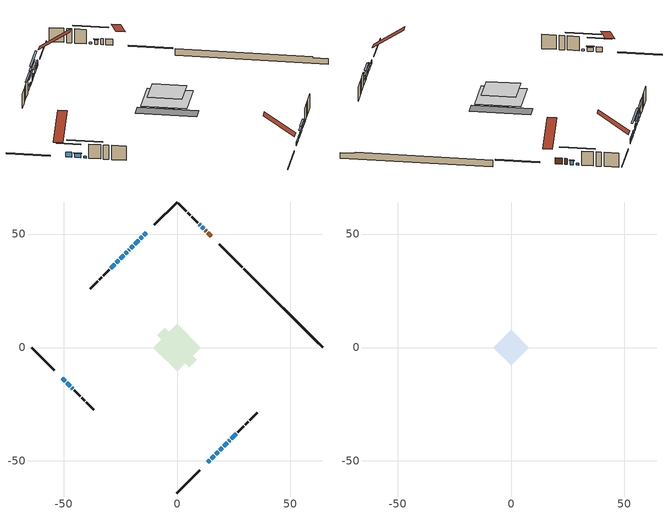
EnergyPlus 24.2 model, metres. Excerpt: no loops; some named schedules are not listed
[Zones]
conditioned space
 floor outside (Floor1 construction): -3.85,0 0,3.85 3.85,0 0,-3.85 z0.3
 floor adiabatic (AdiabaticFloorConstruction): -10.4,0 0,10.4 10.4,0 0,-10.4 z2.74
 floor foundation (Slab1 construction): -8.69,5.3 -5.3,8.69 8.69,-5.3 5.3,-8.69 z-2.01
 wall outside (RimJoist1 construction): 0,-64.15 10.12,-54.03 / -64.15,0 -54.03,-10.12 / 0,64.15 -10.12,54.03 / 28.75,35.4 18.63,45.52 z0.3:0.6
 wall outside (AdiabaticWallConstruction 1): 15.17,48.98 13.58,50.57 / 12.92,51.22 12.35,51.8 z0.3:2.33
 wall outside (AdiabaticWallConstruction): 13.58,-50.57 14.45,-49.7 / 15.1,-49.05 16.5,-47.65 / 17.16,-46.99 18.24,-45.91 z0.3:1.52; -50.57,-13.58 -49.16,-14.98 z0.3:2; -13.58,50.57 -14.66,49.49 / -15.32,48.83 -16.18,47.97 / -16.84,47.31 -18.56,45.59 / 18.89,-45.26 19.9,-44.25 / 24,-40.15 26.23,-37.92 / -48.51,-15.64 -47.11,-17.04 / 11.69,52.45 10.98,53.17 / -25.76,38.39 -26.84,37.31 z0.3:1.67; 20.55,-43.6 22.1,-42.05 z0.3:1.82; 22.75,-41.4 23.35,-40.8 z0.3:1.14; -19.22,44.93 -20.3,43.85 / -46.45,-17.7 -45.91,-18.24 / 10.32,53.83 9.78,54.37 z0.3:0.91; -20.95,43.2 -21.28,42.87 / -21.93,42.22 -22.79,41.35 z0.3:2.03; -23.45,40.7 -25.1,39.04 z0.3:0.53; -27.49,36.65 -29.22,34.93 z0.3:2.13
 wall outside (Wall1 construction): 26.88,-37.26 29.53,-34.62 / -45.25,-18.89 -42.61,-21.54 / -29.88,34.27 -32.52,31.63 / 9.12,55.03 6.48,57.67 z0.3:5.18
 wall outside (Wall2 construction): 30.19,-33.96 31.36,-32.79 / -41.95,-22.2 -40.78,-23.37 / -33.18,30.97 -34.35,29.79 / 5.82,58.33 4.65,59.5 z0.3:5.18
 wall outside (Wall3 construction): 32.02,-32.13 35.35,-28.8 / -40.12,-24.03 -36.79,-27.36 / -35.01,29.14 -38.34,25.81 / 3.99,60.16 0.66,63.49 z0.3:5.18
 wall foundation (FoundationWall1 construction): 29.41,34.74,-2.01 29.41,34.74,0.3 60.67,3.47,0.3 60.67,3.47,-0.08 64.15,0,-0.08 64.15,0,-2.01
 window (WindowConstruction 14): 13.58,-50.57 14.44,-49.7 z0.3:1.52
 window (WindowConstruction 2): 15.1,-49.05 16.5,-47.65 z0.3:1.52
 window (WindowConstruction 3): 17.16,-46.99 18.24,-45.91 z0.3:1.52
 window (WindowConstruction 4): -50.57,-13.58 -49.17,-14.98 z0.3:2
 window (WindowConstruction 5): -13.58,50.57 -14.66,49.49 z0.3:1.67
 window (WindowConstruction 6): -15.32,48.83 -16.18,47.97 z0.3:1.67
 window (WindowConstruction 7): -16.84,47.31 -18.56,45.59 z0.3:1.67
 window (WindowConstruction 8): 18.89,-45.26 19.9,-44.25 z0.3:1.67
 window (WindowConstruction 9): 20.55,-43.6 22.1,-42.05 z0.3:1.82
 window (WindowConstruction 10): 22.75,-41.4 23.35,-40.8 z0.3:1.14
 window (WindowConstruction 11): 24,-40.15 26.23,-37.92 z0.3:1.67
 window (WindowConstruction 12): -48.51,-15.64 -47.11,-17.04 z0.3:1.67
 window (WindowConstruction 13): 11.69,52.45 10.98,53.17 z0.3:1.67
 window (WindowConstruction 18): -19.22,44.93 -20.3,43.85 z0.3:0.91
 window (WindowConstruction 15): -20.95,43.2 -21.28,42.87 z0.3:2.03
 window (WindowConstruction 19): -46.45,-17.7 -45.91,-18.24 z0.3:0.91
 window (WindowConstruction 20): 10.32,53.83 9.78,54.37 z0.3:0.91
 window (WindowConstruction 16): -21.93,42.22 -22.79,41.35 z0.3:2.03
 window (WindowConstruction 17): -23.45,40.7 -25.1,39.05 z0.3:0.53
 window (WindowConstruction): -25.76,38.39 -26.84,37.31 z0.3:1.67
 window (WindowConstruction 1): -27.49,36.65 -29.22,34.93 z0.3:2.13
 door (Door): 15.17,48.98 13.58,50.57 z0.3:2.33
 door (Door 1): 12.92,51.23 12.35,51.8 z0.3:2.33
 ceiling adiabatic (AdiabaticFloorConstruction): 0,-10.4 10.4,0 0,10.4 -10.4,0 z2.74
attic - vented
 floor to conditioned space (Floor2 construction Reversed): -7.83,0 0,7.83 7.83,0 0,-7.83 z5.18
 roof outside (Roof1 construction): 12.93,-51.22,5.18 5.78,-44.08,11.91 3.64,-46.23,11.91 10.78,-53.37,5.18; -51.22,-12.93,5.18 -44.08,-5.78,11.91 -46.23,-3.64,11.91 -53.37,-10.78,5.18; -12.93,51.22,5.18 -5.78,44.08,11.91 -3.64,46.23,11.91 -10.78,53.37,5.18; 15.82,48.33,5.18 8.68,41.18,11.91 10.83,39.04,11.91 17.97,46.18,5.18
shading: -47.07,-17.08 -52.66,-11.49 -52.94,-11.77 -47.35,-17.36 z4.96; -14.83,49.32 -13.41,50.74 -13.69,51.02 -15.11,49.6 z1.91; -16.35,47.8 -15.15,49 -15.43,49.28 -16.63,48.08 z1.91; -18.73,45.42 -16.67,47.48 -16.95,47.77 -19.01,45.7 z1.91; 20.85,-43.3 17.94,-46.2 18.23,-46.49 21.13,-43.59 z3.01; 23.39,-40.76 19.26,-44.89 19.54,-45.17 23.67,-41.04 z3.65; 24.29,-39.85 21.81,-42.34 22.09,-42.63 24.58,-40.14 z2.48; 26.4,-37.75 23.83,-40.32 24.12,-40.6 26.68,-38.03 z1.91; -46.94,-17.21 -48.68,-15.47 -48.96,-15.75 -47.22,-17.49 z1.91; 10.81,53.34 11.86,52.28 12.15,52.57 11.09,53.62 z1.91; -24.11,40.03 -15.4,48.75 -15.68,49.03 -24.4,40.32 z6.31; -23.6,40.55 -18.63,45.52 -18.91,45.8 -23.88,40.83 z5.32; -42.09,-22.06 -50.27,-13.88 -50.55,-14.16 -42.38,-22.34 z6.31; 5.96,58.19 14.14,50.01 14.42,50.29 6.24,58.47 z6.31; -25.12,39.03 -19.61,44.54 -19.89,44.82 -25.4,39.31 z5.32; -27.17,36.97 -21.38,42.77 -21.66,43.05 -27.46,37.26 z3.46; -28.93,35.22 -23.67,40.48 -23.95,40.76 -29.21,35.5 z4.63; -31.31,32.84 -25.4,38.75 -25.68,39.03 -31.59,33.12 z5.09
[Building]
Building 1: Terrain=Suburbs
[Site:Location]
Toronto City Centre_ON: Latitude {deg}=43.63; Longitude {deg}=-79.39; Time Zone {hr}=-5; Elevation {m}=77; Keep Site Location Information=Yes
[Site:GroundTemperature:Shallow]
5.01852, 3.26908, 3.12898, 3.95918, 7.29196, 10.6092, 13.4851, 15.3069, 15.4617, 13.9799, 11.1774, 7.9619
[Site:WaterMainsTemperature]
Calculation Method=Schedule; Temperature Schedule=mains temperature schedule
[Material] Roughness=Rough; Thermal Absorptance=0.9
Name | Thickness {m} | Conductivity {W/m-K} | Density {kg/m3} | Specific Heat {J/kg-K} | Solar Absorptance | Visible Absorptance
asphalt or fiberglass shingles | 0.00635 | 0.162714 | 1121.4 | 1465.45 | 0.4 | 0.4
ceiling loosefill ins | 0.423333 | 0.0480833 | 16.02 | 1046.75 | 0.7 | 0.7
ceiling stud and cavity | 0.1397 | 0.477926 | 65.682 | 1177.47 | 0.7 | 0.7
concrete 4.0 in. | 0.1016 | 1.803125 | 2242.8 | 837.4 | 0.7 | 0.7
concrete 8.0 in. | 0.2032 | 1.803125 | 2242.8 | 837.4 | 0.7 | 0.7
door material | 0.04445 | 0.053851 | 512.64 | 1214.23 | 0.7 | 0.7
exterior vertical ins | 0.00301613 | 0.029427 | 32.04 | 1214.23 | 0.7 | 0.7
floor covering | 0.0127 | 0.0433444 | 54.468 | 1339.84 | 0.6 | 0.6
floor rigid ins; rim joist rigid ins; wall rigid ins | 0.051816 | 0.029427 | 32.04 | 1214.23 | 0.7 | 0.7
floor rigid ins 1; wall rigid ins 1 | 0.512978 | 0.029427 | 32.04 | 1214.23 | 0.7 | 0.7
floor stud and cavity | 0.1397 | 0.109401 | 92.3553 | 1139.71 | 0.7 | 0.7
floor stud and cavity 1 | 0.1397 | 1.75129 | 37.0049 | 1207.88 | 0.7 | 0.7
furniture material conditioned space 1 | 0.1524 | 0.115458 | 640.8 | 1214.23 | 0.6 | 0.6
gypsum board | 0.0127 | 0.160291 | 801 | 837.4 | 0.6 | 0.6
gypsum board 1 | 0.0127 | 0.160291 | 801 | 837.4 | 0.7 | 0.7
osb sheathing 0.5 in. | 0.0127 | 0.115458 | 512.64 | 1214.23 | 0.7 | 0.7
osb sheathing 0.75 in. | 0.01905 | 0.115458 | 512.64 | 1214.23 | 0.7 | 0.7
osb sheathing 2.0 in. | 0.0508 | 0.115458 | 512.64 | 1214.23 | 0.7 | 0.7
rim joist stud and cavity | 0.0508 | 0.189081 | 125.044 | 1163.47 | 0.6 | 0.6
wall stud and cavity | 0.1397 | 0.149696 | 139.0536 | 1170.24 | 0.7 | 0.7
wall stud and cavity 1 | 0.1397 | 0.166679 | 139.0536 | 1170.24 | 0.7 | 0.7
wall stud and cavity 2 | 0.1397 | 0.151122 | 139.0536 | 1170.24 | 0.7 | 0.7
wall stud and cavity 3 | 0.0889 | 0.380278 | 52.3479 | 1209.89 | 0.7 | 0.7
wall stud and cavity 4 | 0.0889 | 0.391764 | 83.0341 | 1211.67 | 0.7 | 0.7
wood siding | 0.0254 | 0.102417 | 544.68 | 1172.36 | 0.4 | 0.4
wood siding 1; wood siding 2; wood siding 3 | 0.0254 | 0.102417 | 544.68 | 1172.36 | 0.7 | 0.7
[WindowMaterial:SimpleGlazingSystem]
Name | U-Factor {W/m2-K} | Solar Heat Gain Coefficient
WindowMaterial | 2.79017 | 0.62
WindowMaterial 1 | 2.8884 | 0.67
WindowMaterial 10 | 2.0367 | 0.53
WindowMaterial 11 | 2.117894 | 0.48
WindowMaterial 12 | 2.89578 | 0.69
WindowMaterial 13 | 2.94007 | 0.6
WindowMaterial 14 | 2.96789 | 0.62
WindowMaterial 15 | 3.131417 | 0.48
WindowMaterial 16 | 2.958238 | 0.63
WindowMaterial 17 | 3.13539 | 0.48
WindowMaterial 18 | 2.75837 | 0.44
WindowMaterial 2 | 2.12414 | 0.48
WindowMaterial 3 | 1.879418 | 0.57
WindowMaterial 4 | 1.88566 | 0.55
WindowMaterial 5 | 2.918492 | 0.63
WindowMaterial 6 | 2.92871 | 0.61
WindowMaterial 7 | 2.90259 | 0.65
WindowMaterial 8 | 1.998656 | 0.54
WindowMaterial 9 | 1.89248 | 0.56
[Construction]
AdiabaticFloorConstruction: floor stud and cavity 1, floor rigid ins 1, osb sheathing 0.75 in., floor covering
AdiabaticWallConstruction: wood siding 2, wall rigid ins 1, wall stud and cavity 3, gypsum board
AdiabaticWallConstruction 1: wood siding 3, wall rigid ins 1, wall stud and cavity 3, gypsum board
Door; Door 1: door material
Floor1 construction: floor stud and cavity, floor rigid ins, osb sheathing 0.75 in., floor covering
Floor2 construction Reversed: gypsum board, ceiling stud and cavity, ceiling loosefill ins
FoundationWall1 construction: concrete 8.0 in., gypsum board 1
furniture construction conditioned space 1: furniture material conditioned space 1
PartitionWallConstruction: gypsum board, wall stud and cavity 4, gypsum board
RimJoist1 construction: wood siding 1, rim joist rigid ins, osb sheathing 2.0 in., rim joist stud and cavity
Roof1 construction: asphalt or fiberglass shingles
Slab1 construction: concrete 4.0 in.
Wall1 construction: wood siding, wall rigid ins, osb sheathing 0.5 in., wall stud and cavity, gypsum board
Wall2 construction: wood siding, wall rigid ins, osb sheathing 0.5 in., wall stud and cavity 1, gypsum board
Wall3 construction: wood siding, wall rigid ins, osb sheathing 0.5 in., wall stud and cavity 2, gypsum board
WindowConstruction: WindowMaterial
WindowConstruction 1: WindowMaterial 1
WindowConstruction 10: WindowMaterial 10
WindowConstruction 11: WindowMaterial 11
WindowConstruction 12: WindowMaterial 12
WindowConstruction 13: WindowMaterial 13
WindowConstruction 14: WindowMaterial 14
WindowConstruction 15: WindowMaterial 15
WindowConstruction 16: WindowMaterial 16
WindowConstruction 17: WindowMaterial 17
WindowConstruction 18; WindowConstruction 19; WindowConstruction 20: WindowMaterial 18
WindowConstruction 2: WindowMaterial 2
WindowConstruction 3: WindowMaterial 3
WindowConstruction 4: WindowMaterial 4
WindowConstruction 5: WindowMaterial 5
WindowConstruction 6: WindowMaterial 6
WindowConstruction 7: WindowMaterial 7
WindowConstruction 8: WindowMaterial 8
WindowConstruction 9: WindowMaterial 9
[Zone] Multiplier=1; Part of Total Floor Area=Yes
Name | Volume {m3}
attic - vented | 125.546
conditioned space | 801.4
[Space]
Name | Zone | Volume {m3}
attic - vented 1 | attic - vented | 125.546
conditioned space 1 | conditioned space | 801.4
[ZoneInfiltration:EffectiveLeakageArea]
infil attic - vented 1: Zone or Space=attic - vented 1; Schedule=Always On Discrete; Effective Air Leakage Area {cm2}=5163.37; Stack Coefficient=0.00046828; Wind Coefficient=1.46209e-05
[ZoneMixing]
whole house fan mix: Zone or Space=attic - vented; Schedule=Always On Continuous; Design Flow Rate Calculation Method=Flow/Zone; Design Flow Rate {m3/s}=0; Source Zone or Space=conditioned space
[SurfaceProperty:ExposedFoundationPerimeter]
Slab1: Exposed Perimeter Calculation Method=TotalExposedPerimeter; Total Exposed Perimeter {m}=49.134
[InternalMass] Zone or ZoneList=conditioned space; Space or SpaceList=conditioned space 1
Name | Construction | Surface Area {m2}
furniture mass conditioned space 1 | furniture construction conditioned space 1 | 136.2
partition wall mass | PartitionWallConstruction | 340.499
[Lights]
interior lighting: Zone or ZoneList or Space or SpaceList=conditioned space 1; Schedule=interior lighting schedule; Design Level Calculation Method=LightingLevel; Lighting Level {W}=343.2; Return Air Fraction=0; Fraction Radiant=0.6; Fraction Visible=0.2; Fraction Replaceable=1
[People]
occupants: Zone or ZoneList or Space or SpaceList=conditioned space 1; Number of People Schedule=occupants schedule; Number of People Calculation Method=People; Number of People=3; Fraction Radiant=0.314171; Sensible Heat Fraction=0.56303; Activity Level Schedule=occupants activity schedule; Carbon Dioxide Generation Rate {m3/s-W}=0; Enable ASHRAE 55 Comfort Warnings=No; Mean Radiant Temperature Calculation Type=EnclosureAveraged
[ElectricEquipment] Zone or ZoneList or Space or SpaceList=conditioned space 1; Design Level Calculation Method=EquipmentLevel
Name | Schedule | Design Level {W} | Fraction Latent | Fraction Radiant | Fraction Lost
clothes dryer | clothes dryer schedule | 140.772 | 0.015 | 0.081 | 0.85
clothes washer | clothes washer schedule | 32.1985 | 0.03 | 0.162 | 0.7
cooking range | cooking range schedule | 215.147 | 0.08 | 0.432 | 0.2
dishwasher | dishwasher schedule | 66.8632 | 0.3 | 0.18 | 0.4
fridge | fridge schedule | 72.9452 | 0 | 0.6 | 0
mech vent bath fan 0 | mech vent bath fan 0 schedule | 25.1 | 0 | 0 | 1
mech vent bath fan 1 | mech vent bath fan 1 schedule | 25.1 | 0 | 0 | 1
mech vent bath fan 2 | mech vent bath fan 2 schedule | 25.1 | 0 | 0 | 1
mech vent bath fan 3 | mech vent bath fan 3 schedule | 25.1 | 0 | 0 | 1
mech vent house fan | mech vent house fan schedule | 0 | 0 | 0 | 1
mech vent house fan cfis | mech vent house fan cfis schedule | 0 | 0 | 0 | 0
mech vent range fan 0 | mech vent range fan 0 schedule | 57 | 0 | 0 | 1
misc plug loads | misc plug loads schedule | 494.7 | 0.045 | 0.513 | 0.1
whole house fan | Always On Discrete | 0 | 0 | 0 | 1
[OtherEquipment] Zone or ZoneList or Space or SpaceList=conditioned space 1; Design Level Calculation Method=EquipmentLevel
Name | Fuel Type | Schedule | Design Level {W} | Fraction Latent | Fraction Radiant | Fraction Lost
clothes dryer 1 | Electricity | clothes dryer schedule | 0 | 0.015 | 0.081 | 0.85
cooking range 1 | Electricity | cooking range schedule | 0 | 0.08 | 0.432 | 0.2
general water use latent | None | general water use schedule | 62.594 | 1 | 0 | 0
general water use sensible | None | general water use schedule | -61.6891 | 0 | 0.6 | 0
mech vent house fan latent load | None | Always On Discrete | 0 | 1 | 0 | 0
mech vent house fan sensible load | None | Always On Discrete | 0 | 0 | 0 | 0
water heater energy adjustment1 | NaturalGas | Always On Discrete | 0.01 | 0 | 0 | 1
[ZoneInfiltration:DesignFlowRate] Zone or ZoneList or Space or SpaceList=conditioned space 1; Schedule=Always On Discrete; Design Flow Rate Calculation Method=Flow/Zone; Design Flow Rate {m3/s}=0
infil flow; natural vent flow; whole house fan flow
[Foundation:Kiva]
Foundation Kiva 1: Initial Indoor Air Temperature {C}=18; Wall Height Above Grade {m}=0.299984; Wall Depth Below Slab {m}=0.2032; Custom Block Material Name 1=exterior vertical ins; Custom Block Depth 1 {m}=2.30999; Custom Block X Position 1 {m}=0.2159; Custom Block Z Position 1 {m}=0
[Foundation:Kiva:Settings]
Soil Conductivity {W/m-K}=0.849921; Soil Density {kg/m3}=1842.3; Soil Specific Heat {J/kg-K}=418.7; Ground Solar Absorptivity=0.9; Ground Thermal Absorptivity=0.9; Ground Surface Roughness {m}=0.03; Far-Field Width {m}=40; Deep-Ground Boundary Condition=ZeroFlux; Deep-Ground Depth {m}=40; Minimum Cell Dimension {m}=0.2; Maximum Cell Growth Coefficient=3; Simulation Timestep=Timestep
[Exterior:Lights]
exterior lighting: Schedule=exterior lighting schedule; Design Level {W}=75.6
[Schedule:Constant]
Name | Hourly Value
Always On Continuous; mech vent house fan schedule; mech vent house fan cfis schedule; Always On Discrete | 1
occupants activity schedule | 117.228
fridge schedule | 0
[Schedule:Week:Daily]
interior lighting schedule Week Rule - Jan1-Jan27: interior lighting schedule day, interior lighting schedule day, interior lighting schedule day, interior lighting schedule day, interior lighting schedule day, interior lighting schedule day, interior lighting schedule day, interior lighting schedule default day, interior lighting schedule default day, interior lighting schedule default day, interior lighting schedule default day, interior lighting schedule default day
interior lighting schedule Week Rule - Jan28-Feb3: interior lighting schedule day, interior lighting schedule day, interior lighting schedule day, interior lighting schedule day, interior lighting schedule day 1, interior lighting schedule day 1, interior lighting schedule day 1, interior lighting schedule default day, interior lighting schedule default day, interior lighting schedule default day, interior lighting schedule default day, interior lighting schedule default day
interior lighting schedule Week Rule - Feb4-Feb24: interior lighting schedule day 1, interior lighting schedule day 1, interior lighting schedule day 1, interior lighting schedule day 1, interior lighting schedule day 1, interior lighting schedule day 1, interior lighting schedule day 1, interior lighting schedule default day, interior lighting schedule default day, interior lighting schedule default day, interior lighting schedule default day, interior lighting schedule default day
interior lighting schedule Week Rule - Feb25-Mar3: interior lighting schedule day 1, interior lighting schedule day 1, interior lighting schedule day 1, interior lighting schedule day 1, interior lighting schedule day 2, interior lighting schedule day 2, interior lighting schedule day 2, interior lighting schedule default day, interior lighting schedule default day, interior lighting schedule default day, interior lighting schedule default day, interior lighting schedule default day
interior lighting schedule Week Rule - Mar4-Mar31: interior lighting schedule day 2, interior lighting schedule day 2, interior lighting schedule day 2, interior lighting schedule day 2, interior lighting schedule day 2, interior lighting schedule day 2, interior lighting schedule day 2, interior lighting schedule default day, interior lighting schedule default day, interior lighting schedule default day, interior lighting schedule default day, interior lighting schedule default day
interior lighting schedule Week Rule - Apr1-Apr28: interior lighting schedule day 3, interior lighting schedule day 3, interior lighting schedule day 3, interior lighting schedule day 3, interior lighting schedule day 3, interior lighting schedule day 3, interior lighting schedule day 3, interior lighting schedule default day, interior lighting schedule default day, interior lighting schedule default day, interior lighting schedule default day, interior lighting schedule default day
interior lighting schedule Week Rule - Apr29-May5: interior lighting schedule day 3, interior lighting schedule day 3, interior lighting schedule day 4, interior lighting schedule day 4, interior lighting schedule day 4, interior lighting schedule day 4, interior lighting schedule day 4, interior lighting schedule default day, interior lighting schedule default day, interior lighting schedule default day, interior lighting schedule default day, interior lighting schedule default day
interior lighting schedule Week Rule - May6-May26: interior lighting schedule day 4, interior lighting schedule day 4, interior lighting schedule day 4, interior lighting schedule day 4, interior lighting schedule day 4, interior lighting schedule day 4, interior lighting schedule day 4, interior lighting schedule default day, interior lighting schedule default day, interior lighting schedule default day, interior lighting schedule default day, interior lighting schedule default day
interior lighting schedule Week Rule - May27-Jun2: interior lighting schedule day 4, interior lighting schedule day 4, interior lighting schedule day 4, interior lighting schedule day 4, interior lighting schedule day 4, interior lighting schedule day 5, interior lighting schedule day 5, interior lighting schedule default day, interior lighting schedule default day, interior lighting schedule default day, interior lighting schedule default day, interior lighting schedule default day
interior lighting schedule Week Rule - Jun3-Jun30: interior lighting schedule day 5, interior lighting schedule day 5, interior lighting schedule day 5, interior lighting schedule day 5, interior lighting schedule day 5, interior lighting schedule day 5, interior lighting schedule day 5, interior lighting schedule default day, interior lighting schedule default day, interior lighting schedule default day, interior lighting schedule default day, interior lighting schedule default day
interior lighting schedule Week Rule - Jul1-Jul28: interior lighting schedule day 6, interior lighting schedule day 6, interior lighting schedule day 6, interior lighting schedule day 6, interior lighting schedule day 6, interior lighting schedule day 6, interior lighting schedule day 6, interior lighting schedule default day, interior lighting schedule default day, interior lighting schedule default day, interior lighting schedule default day, interior lighting schedule default day
interior lighting schedule Week Rule - Jul29-Aug4: interior lighting schedule day 6, interior lighting schedule day 6, interior lighting schedule day 6, interior lighting schedule day 7, interior lighting schedule day 7, interior lighting schedule day 7, interior lighting schedule day 7, interior lighting schedule default day, interior lighting schedule default day, interior lighting schedule default day, interior lighting schedule default day, interior lighting schedule default day
interior lighting schedule Week Rule - Aug5-Aug25: interior lighting schedule day 7, interior lighting schedule day 7, interior lighting schedule day 7, interior lighting schedule day 7, interior lighting schedule day 7, interior lighting schedule day 7, interior lighting schedule day 7, interior lighting schedule default day, interior lighting schedule default day, interior lighting schedule default day, interior lighting schedule default day, interior lighting schedule default day
interior lighting schedule Week Rule - Aug26-Sep1: interior lighting schedule day 7, interior lighting schedule day 7, interior lighting schedule day 7, interior lighting schedule day 7, interior lighting schedule day 7, interior lighting schedule day 7, interior lighting schedule day 8, interior lighting schedule default day, interior lighting schedule default day, interior lighting schedule default day, interior lighting schedule default day, interior lighting schedule default day
interior lighting schedule Week Rule - Sep2-Sep29: interior lighting schedule day 8, interior lighting schedule day 8, interior lighting schedule day 8, interior lighting schedule day 8, interior lighting schedule day 8, interior lighting schedule day 8, interior lighting schedule day 8, interior lighting schedule default day, interior lighting schedule default day, interior lighting schedule default day, interior lighting schedule default day, interior lighting schedule default day
interior lighting schedule Week Rule - Sep30-Oct6: interior lighting schedule day 8, interior lighting schedule day 9, interior lighting schedule day 9, interior lighting schedule day 9, interior lighting schedule day 9, interior lighting schedule day 9, interior lighting schedule day 9, interior lighting schedule default day, interior lighting schedule default day, interior lighting schedule default day, interior lighting schedule default day, interior lighting schedule default day
interior lighting schedule Week Rule - Oct7-Oct27: interior lighting schedule day 9, interior lighting schedule day 9, interior lighting schedule day 9, interior lighting schedule day 9, interior lighting schedule day 9, interior lighting schedule day 9, interior lighting schedule day 9, interior lighting schedule default day, interior lighting schedule default day, interior lighting schedule default day, interior lighting schedule default day, interior lighting schedule default day
interior lighting schedule Week Rule - Oct28-Nov3: interior lighting schedule day 9, interior lighting schedule day 9, interior lighting schedule day 9, interior lighting schedule day 9, interior lighting schedule day 10, interior lighting schedule day 10, interior lighting schedule day 10, interior lighting schedule default day, interior lighting schedule default day, interior lighting schedule default day, interior lighting schedule default day, interior lighting schedule default day
interior lighting schedule Week Rule - Nov4-Nov24: interior lighting schedule day 10, interior lighting schedule day 10, interior lighting schedule day 10, interior lighting schedule day 10, interior lighting schedule day 10, interior lighting schedule day 10, interior lighting schedule day 10, interior lighting schedule default day, interior lighting schedule default day, interior lighting schedule default day, interior lighting schedule default day, interior lighting schedule default day
interior lighting schedule Week Rule - Nov25-Dec1: interior lighting schedule day 10, interior lighting schedule day 10, interior lighting schedule day 10, interior lighting schedule day 10, interior lighting schedule day 10, interior lighting schedule day 10, interior lighting schedule day 11, interior lighting schedule default day, interior lighting schedule default day, interior lighting schedule default day, interior lighting schedule default day, interior lighting schedule default day
interior lighting schedule Week Rule - Dec2-Dec31: interior lighting schedule day 11, interior lighting schedule day 11, interior lighting schedule day 11, interior lighting schedule day 11, interior lighting schedule day 11, interior lighting schedule day 11, interior lighting schedule day 11, interior lighting schedule default day, interior lighting schedule default day, interior lighting schedule default day, interior lighting schedule default day, interior lighting schedule default day
occupants schedule Week Rule - Jan1-Dec31: occupants schedule day, occupants schedule day, occupants schedule day, occupants schedule day, occupants schedule day, occupants schedule day, occupants schedule day, occupants schedule default day, occupants schedule default day, occupants schedule default day, occupants schedule default day, occupants schedule default day
clothes dryer schedule Week Rule - Jan1-Dec31: clothes dryer schedule day, clothes dryer schedule day, clothes dryer schedule day, clothes dryer schedule day, clothes dryer schedule day, clothes dryer schedule day, clothes dryer schedule day, clothes dryer schedule default day, clothes dryer schedule default day, clothes dryer schedule default day, clothes dryer schedule default day, clothes dryer schedule default day
clothes washer schedule Week Rule - Jan1-Dec31: clothes washer schedule day, clothes washer schedule day, clothes washer schedule day, clothes washer schedule day, clothes washer schedule day, clothes washer schedule day, clothes washer schedule day, clothes washer schedule default day, clothes washer schedule default day, clothes washer schedule default day, clothes washer schedule default day, clothes washer schedule default day
cooking range schedule Week Rule - Jan1-Dec31: cooking range schedule day, cooking range schedule day, cooking range schedule day, cooking range schedule day, cooking range schedule day, cooking range schedule day, cooking range schedule day, cooking range schedule default day, cooking range schedule default day, cooking range schedule default day, cooking range schedule default day, cooking range schedule default day
dishwasher schedule Week Rule - Jan1-Dec31: dishwasher schedule day, dishwasher schedule day, dishwasher schedule day, dishwasher schedule day, dishwasher schedule day, dishwasher schedule day, dishwasher schedule day, dishwasher schedule default day, dishwasher schedule default day, dishwasher schedule default day, dishwasher schedule default day, dishwasher schedule default day
mech vent bath fan 0 schedule Week Rule - Jan1-Dec31: mech vent bath fan 0 schedule day, mech vent bath fan 0 schedule day, mech vent bath fan 0 schedule day, mech vent bath fan 0 schedule day, mech vent bath fan 0 schedule day, mech vent bath fan 0 schedule day, mech vent bath fan 0 schedule day, mech vent bath fan 0 schedule default day, mech vent bath fan 0 schedule default day, mech vent bath fan 0 schedule default day, mech vent bath fan 0 schedule default day, mech vent bath fan 0 schedule default day
mech vent bath fan 1 schedule Week Rule - Jan1-Dec31: mech vent bath fan 1 schedule day, mech vent bath fan 1 schedule day, mech vent bath fan 1 schedule day, mech vent bath fan 1 schedule day, mech vent bath fan 1 schedule day, mech vent bath fan 1 schedule day, mech vent bath fan 1 schedule day, mech vent bath fan 1 schedule default day, mech vent bath fan 1 schedule default day, mech vent bath fan 1 schedule default day, mech vent bath fan 1 schedule default day, mech vent bath fan 1 schedule default day
mech vent bath fan 2 schedule Week Rule - Jan1-Dec31: mech vent bath fan 2 schedule day, mech vent bath fan 2 schedule day, mech vent bath fan 2 schedule day, mech vent bath fan 2 schedule day, mech vent bath fan 2 schedule day, mech vent bath fan 2 schedule day, mech vent bath fan 2 schedule day, mech vent bath fan 2 schedule default day, mech vent bath fan 2 schedule default day, mech vent bath fan 2 schedule default day, mech vent bath fan 2 schedule default day, mech vent bath fan 2 schedule default day
mech vent bath fan 3 schedule Week Rule - Jan1-Dec31: mech vent bath fan 3 schedule day, mech vent bath fan 3 schedule day, mech vent bath fan 3 schedule day, mech vent bath fan 3 schedule day, mech vent bath fan 3 schedule day, mech vent bath fan 3 schedule day, mech vent bath fan 3 schedule day, mech vent bath fan 3 schedule default day, mech vent bath fan 3 schedule default day, mech vent bath fan 3 schedule default day, mech vent bath fan 3 schedule default day, mech vent bath fan 3 schedule default day
mech vent range fan 0 schedule Week Rule - Jan1-Dec31: mech vent range fan 0 schedule day, mech vent range fan 0 schedule day, mech vent range fan 0 schedule day, mech vent range fan 0 schedule day, mech vent range fan 0 schedule day, mech vent range fan 0 schedule day, mech vent range fan 0 schedule day, mech vent range fan 0 schedule default day, mech vent range fan 0 schedule default day, mech vent range fan 0 schedule default day, mech vent range fan 0 schedule default day, mech vent range fan 0 schedule default day
misc plug loads schedule Week Rule - Jan1-Dec31: misc plug loads schedule day, misc plug loads schedule day, misc plug loads schedule day, misc plug loads schedule day, misc plug loads schedule day, misc plug loads schedule day, misc plug loads schedule day, misc plug loads schedule default day, misc plug loads schedule default day, misc plug loads schedule default day, misc plug loads schedule default day, misc plug loads schedule default day
general water use schedule Week Rule - Jan1-Dec31: general water use schedule day, general water use schedule day, general water use schedule day, general water use schedule day, general water use schedule day, general water use schedule day, general water use schedule day, general water use schedule default day, general water use schedule default day, general water use schedule default day, general water use schedule default day, general water use schedule default day
exterior lighting schedule Week Rule - Jan1-Jan27: exterior lighting schedule day, exterior lighting schedule day, exterior lighting schedule day, exterior lighting schedule day, exterior lighting schedule day, exterior lighting schedule day, exterior lighting schedule day, exterior lighting schedule default day, exterior lighting schedule default day, exterior lighting schedule default day, exterior lighting schedule default day, exterior lighting schedule default day
exterior lighting schedule Week Rule - Jan28-Feb3: exterior lighting schedule day, exterior lighting schedule day, exterior lighting schedule day, exterior lighting schedule day, exterior lighting schedule day 1, exterior lighting schedule day 1, exterior lighting schedule day 1, exterior lighting schedule default day, exterior lighting schedule default day, exterior lighting schedule default day, exterior lighting schedule default day, exterior lighting schedule default day
exterior lighting schedule Week Rule - Feb4-Feb24: exterior lighting schedule day 1, exterior lighting schedule day 1, exterior lighting schedule day 1, exterior lighting schedule day 1, exterior lighting schedule day 1, exterior lighting schedule day 1, exterior lighting schedule day 1, exterior lighting schedule default day, exterior lighting schedule default day, exterior lighting schedule default day, exterior lighting schedule default day, exterior lighting schedule default day
exterior lighting schedule Week Rule - Feb25-Mar3: exterior lighting schedule day 1, exterior lighting schedule day 1, exterior lighting schedule day 1, exterior lighting schedule day 1, exterior lighting schedule day 2, exterior lighting schedule day 2, exterior lighting schedule day 2, exterior lighting schedule default day, exterior lighting schedule default day, exterior lighting schedule default day, exterior lighting schedule default day, exterior lighting schedule default day
exterior lighting schedule Week Rule - Mar4-Mar31: exterior lighting schedule day 2, exterior lighting schedule day 2, exterior lighting schedule day 2, exterior lighting schedule day 2, exterior lighting schedule day 2, exterior lighting schedule day 2, exterior lighting schedule day 2, exterior lighting schedule default day, exterior lighting schedule default day, exterior lighting schedule default day, exterior lighting schedule default day, exterior lighting schedule default day
exterior lighting schedule Week Rule - Apr1-Apr28: exterior lighting schedule day 3, exterior lighting schedule day 3, exterior lighting schedule day 3, exterior lighting schedule day 3, exterior lighting schedule day 3, exterior lighting schedule day 3, exterior lighting schedule day 3, exterior lighting schedule default day, exterior lighting schedule default day, exterior lighting schedule default day, exterior lighting schedule default day, exterior lighting schedule default day
[Schedule:Year]
interior lighting schedule: interior lighting schedule Week Rule - Jan1-Jan27, 1, 1, 1, 27, interior lighting schedule Week Rule - Jan28-Feb3, 1, 28, 2, 3, interior lighting schedule Week Rule - Feb4-Feb24, 2, 4, 2, 24, interior lighting schedule Week Rule - Feb25-Mar3, 2, 25, 3, 3, interior lighting schedule Week Rule - Mar4-Mar31, 3, 4, 3, 31, interior lighting schedule Week Rule - Apr1-Apr28, 4, 1, 4, 28, interior lighting schedule Week Rule - Apr29-May5, 4, 29, 5, 5, interior lighting schedule Week Rule - May6-May26, 5, 6, 5, 26, interior lighting schedule Week Rule - May27-Jun2, 5, 27, 6, 2, interior lighting schedule Week Rule - Jun3-Jun30, 6, 3, 6, 30, interior lighting schedule Week Rule - Jul1-Jul28, 7, 1, 7, 28, interior lighting schedule Week Rule - Jul29-Aug4, 7, 29, 8, 4, interior lighting schedule Week Rule - Aug5-Aug25, 8, 5, 8, 25, interior lighting schedule Week Rule - Aug26-Sep1, 8, 26, 9, 1, interior lighting schedule Week Rule - Sep2-Sep29, 9, 2, 9, 29, interior lighting schedule Week Rule - Sep30-Oct6, 9, 30, 10, 6, interior lighting schedule Week Rule - Oct7-Oct27, 10, 7, 10, 27, interior lighting schedule Week Rule - Oct28-Nov3, 10, 28, 11, 3, interior lighting schedule Week Rule - Nov4-Nov24, 11, 4, 11, 24, interior lighting schedule Week Rule - Nov25-Dec1, 11, 25, 12, 1, interior lighting schedule Week Rule - Dec2-Dec31, 12, 2, 12, 31
occupants schedule: occupants schedule Week Rule - Jan1-Dec31, 1, 1, 12, 31
clothes dryer schedule: clothes dryer schedule Week Rule - Jan1-Dec31, 1, 1, 12, 31
clothes washer schedule: clothes washer schedule Week Rule - Jan1-Dec31, 1, 1, 12, 31
cooking range schedule: cooking range schedule Week Rule - Jan1-Dec31, 1, 1, 12, 31
dishwasher schedule: dishwasher schedule Week Rule - Jan1-Dec31, 1, 1, 12, 31
mech vent bath fan 0 schedule: mech vent bath fan 0 schedule Week Rule - Jan1-Dec31, 1, 1, 12, 31
mech vent bath fan 1 schedule: mech vent bath fan 1 schedule Week Rule - Jan1-Dec31, 1, 1, 12, 31
mech vent bath fan 2 schedule: mech vent bath fan 2 schedule Week Rule - Jan1-Dec31, 1, 1, 12, 31
mech vent bath fan 3 schedule: mech vent bath fan 3 schedule Week Rule - Jan1-Dec31, 1, 1, 12, 31
mech vent range fan 0 schedule: mech vent range fan 0 schedule Week Rule - Jan1-Dec31, 1, 1, 12, 31
misc plug loads schedule: misc plug loads schedule Week Rule - Jan1-Dec31, 1, 1, 12, 31
general water use schedule: general water use schedule Week Rule - Jan1-Dec31, 1, 1, 12, 31
exterior lighting schedule: exterior lighting schedule Week Rule - Jan1-Jan27, 1, 1, 1, 27, exterior lighting schedule Week Rule - Jan28-Feb3, 1, 28, 2, 3, exterior lighting schedule Week Rule - Feb4-Feb24, 2, 4, 2, 24, exterior lighting schedule Week Rule - Feb25-Mar3, 2, 25, 3, 3, exterior lighting schedule Week Rule - Mar4-Mar31, 3, 4, 3, 31, exterior lighting schedule Week Rule - Apr1-Apr28, 4, 1, 4, 28, exterior lighting schedule Week Rule - Apr29-May5, 4, 29, 5, 5, exterior lighting schedule Week Rule - May6-May26, 5, 6, 5, 26, exterior lighting schedule Week Rule - May27-Jun2, 5, 27, 6, 2, exterior lighting schedule Week Rule - Jun3-Jun30, 6, 3, 6, 30, exterior lighting schedule Week Rule - Jul1-Jul28, 7, 1, 7, 28, exterior lighting schedule Week Rule - Jul29-Aug4, 7, 29, 8, 4, exterior lighting schedule Week Rule - Aug5-Aug25, 8, 5, 8, 25, exterior lighting schedule Week Rule - Aug26-Sep1, 8, 26, 9, 1, exterior lighting schedule Week Rule - Sep2-Sep29, 9, 2, 9, 29, exterior lighting schedule Week Rule - Sep30-Oct6, 9, 30, 10, 6, exterior lighting schedule Week Rule - Oct7-Oct27, 10, 7, 10, 27, exterior lighting schedule Week Rule - Oct28-Nov3, 10, 28, 11, 3, exterior lighting schedule Week Rule - Nov4-Nov24, 11, 4, 11, 24, exterior lighting schedule Week Rule - Nov25-Dec1, 11, 25, 12, 1, exterior lighting schedule Week Rule - Dec2-Dec31, 12, 2, 12, 31
[Schedule:Compact]
mains temperature schedule: Through: 01/01, For: AllDays, Until: 24:00, 8.80333, Through: 01/02, For: AllDays, Until: 24:00, 8.74333, Through: 01/03, For: AllDays, Until: 24:00, 8.68389, Through: 01/04, For: AllDays, Until: 24:00, 8.62611, Through: 01/05, For: AllDays, Until: 24:00, 8.56944, Through: 01/06, For: AllDays, Until: 24:00, 8.51389, Through: 01/07, For: AllDays, Until: 24:00, 8.45944, Through: 01/08, For: AllDays, Until: 24:00, 8.40611, Through: 01/09, For: AllDays, Until: 24:00, 8.35389, Through: 01/10, For: AllDays, Until: 24:00, 8.30278, Through: 01/11, For: AllDays, Until: 24:00, 8.25333, Through: 01/12, For: AllDays, Until: 24:00, 8.205, Through: 01/13, For: AllDays, Until: 24:00, 8.15778, Through: 01/14, For: AllDays, Until: 24:00, 8.11222, Through: 01/15, For: AllDays, Until: 24:00, 8.06778, Through: 01/16, For: AllDays, Until: 24:00, 8.02444, Through: 01/17, For: AllDays, Until: 24:00, 7.98222, Through: 01/18, For: AllDays, Until: 24:00, 7.94167, Through: 01/19, For: AllDays, Until: 24:00, 7.90222, Through: 01/20, For: AllDays, Until: 24:00, 7.86444, Through: 01/21, For: AllDays, Until: 24:00, 7.82778, Through: 01/22, For: AllDays, Until: 24:00, 7.79278, Through: 01/23, For: AllDays, Until: 24:00, 7.75889, Through: 01/24, For: AllDays, Until: 24:00, 7.72667, Through: 01/25, For: AllDays, Until: 24:00, 7.69556, Through: 01/26, For: AllDays, Until: 24:00, 7.66611, Through: 01/27, For: AllDays, Until: 24:00, 7.63778, Through: 01/28, For: AllDays, Until: 24:00, 7.61111, Through: 01/29, For: AllDays, Until: 24:00, 7.58556, Through: 01/30, For: AllDays, Until: 24:00, 7.56167, Through: 01/31, For: AllDays, Until: 24:00, 7.53944, Through: 02/01, For: AllDays, Until: 24:00, 7.51833, Through: 02/02, For: AllDays, Until: 24:00, 7.49889, Through: 02/03, For: AllDays, Until: 24:00, 7.48111, Through: 02/04, For: AllDays, Until: 24:00, 7.46444, Through: 02/05, For: AllDays, Until: 24:00, 7.44944, Through: 02/06, For: AllDays, Until: 24:00, 7.43556, Through: 02/07, For: AllDays, Until: 24:00, 7.42333, Through: 02/08, For: AllDays, Until: 24:00, 7.41278, Through: 02/09, For: AllDays, Until: 24:00, 7.40389, Through: 02/10, For: AllDays, Until: 24:00, 7.39611, Through: 02/11, For: AllDays, Until: 24:00, 7.39, Through: 02/12, For: AllDays, Until: 24:00, 7.38556, Through: 02/13, For: AllDays, Until: 24:00, 7.38222, Through: 02/14, For: AllDays, Until: 24:00, 7.38056, Through: 02/15, For: AllDays, Until: 24:00, 7.38056, Through: 02/16, For: AllDays, Until: 24:00, 7.38222, Through: 02/17, For: AllDays, Until: 24:00, 7.385, Through: 02/18, For: AllDays, Until: 24:00, 7.38944, Through: 02/19, For: AllDays, Until: 24:00, 7.395, Through: 02/20, For: AllDays, Until: 24:00, 7.40278, Through: 02/21, For: AllDays, Until: 24:00, 7.41167, Through: 02/22, For: AllDays, Until: 24:00, 7.42222, Through: 02/23, For: AllDays, Until: 24:00, 7.43389, Through: 02/24, For: AllDays, Until: 24:00, 7.44722, Through: 02/25, For: AllDays, Until: 24:00, 7.46222, Through: 02/26, For: AllDays, Until: 24:00, 7.47833, Through: 02/27, For: AllDays, Until: 24:00, 7.49611, Through: 02/28, For: AllDays, Until: 24:00, 7.51556, Through: 03/01, For: AllDays, Until: 24:00, 7.53667, Through: 03/02, For: AllDays, Until: 24:00, 7.55889, Through: 03/03, For: AllDays, Until: 24:00, 7.58222, Through: 03/04, For: AllDays, Until: 24:00, 7.60722, Through: 03/05, For: AllDays, Until: 24:00, 7.63389, Through: 03/06, For: AllDays, Until: 24:00, 7.66222, Through: 03/07, For: AllDays, Until: 24:00, 7.69111, Through: 03/08, For: AllDays, Until: 24:00, 7.72222, Through: 03/09, For: AllDays, Until: 24:00, 7.75444, Through: 03/10, For: AllDays, Until: 24:00, 7.78778, Through: 03/11, For: AllDays, Until: 24:00, 7.82278, Through: 03/12, For: AllDays, Until: 24:00, 7.85944, Through: 03/13, For: AllDays, Until: 24:00, 7.89722, Through: 03/14, For: AllDays, Until: 24:00, 7.93611, Through: 03/15, For: AllDays, Until: 24:00, 7.97667, Through: 03/16, For: AllDays, Until: 24:00, 8.01833, Through: 03/17, For: AllDays, Until: 24:00, 8.06167, Through: 03/18, For: AllDays, Until: 24:00, 8.10611, Through: 03/19, For: AllDays, Until: 24:00, 8.15167, Through: 03/20, For: AllDays, Until: 24:00, 8.19833, Through: 03/21, For: AllDays, Until: 24:00, 8.24667, Through: 03/22, For: AllDays, Until: 24:00, 8.29611, Through: 03/23, For: AllDays, Until: 24:00, 8.34667, Through: 03/24, For: AllDays, Until: 24:00, 8.39889, Through: 03/25, For: AllDays, Until: 24:00, 8.45167, Through: 03/26, For: AllDays, Until: 24:00, 8.50611, Through: 03/27, For: AllDays, Until: 24:00, 8.56167, Through: 03/28, For: AllDays, Until: 24:00, 8.61833, Through: 03/29, For: AllDays, Until: 24:00, 8.67611, Through: 03/30, For: AllDays, Until: 24:00, 8.735, Through: 03/31, For: AllDays, Until: 24:00, 8.795, Through: 04/01, For: AllDays, Until: 24:00, 8.85611, Through: 04/02, For: AllDays, Until: 24:00, 8.91833, Through: 04/03, For: AllDays, Until: 24:00, 8.98167, Through: 04/04, For: AllDays, Until: 24:00, 9.04556, Through: 04/05, For: AllDays, Until: 24:00, 9.11111, Through: 04/06, For: AllDays, Until: 24:00, 9.17722, Through: 04/07, For: AllDays, Until: 24:00, 9.24444, Through: 04/08, For: AllDays, Until: 24:00, 9.31222, Through: 04/09, For: AllDays, Until: 24:00, 9.38167, Through: 04/10, For: AllDays, Until: 24:00, 9.45167, Through: 04/11, For: AllDays, Until: 24:00, 9.52222, Through: 04/12, For: AllDays, Until: 24:00, 9.59444, Through: 04/13, For: AllDays, Until: 24:00, 9.66667, Through: 04/14, For: AllDays, Until: 24:00, 9.74, Through: 04/15, For: AllDays, Until: 24:00, 9.81444, Through: 04/16, For: AllDays, Until: 24:00, 9.88944, Through: 04/17, For: AllDays, Until: 24:00, 9.96556, Through: 04/18, For: AllDays, Until: 24:00, 10.0417, Through: 04/19, For: AllDays, Until: 24:00, 10.1189, Through: 04/20, For: AllDays, Until: 24:00, 10.1972, Through: 04/21, For: AllDays, Until: 24:00, 10.2756, Through: 04/22, For: AllDays, Until: 24:00, 10.355, Through: 04/23, For: AllDays, Until: 24:00, 10.435, Through: 04/24, For: AllDays, Until: 24:00, 10.515, Through: 04/25, For: AllDays, Until: 24:00, 10.5961, Through: 04/26, For: AllDays, Until: 24:00, 10.6778, Through: 04/27, For: AllDays, Until: 24:00, 10.76, Through: 04/28, For: AllDays, Until: 24:00, 10.8428, Through: 04/29, For: AllDays, Until: 24:00, 10.9261, Through: 04/30, For: AllDays, Until: 24:00, 11.0094, Through: 05/01, For: AllDays, Until: 24:00, 11.0933, Through: 05/02, For: AllDays, Until: 24:00, 11.1778, Through: 05/03, For: AllDays, Until: 24:00, 11.2628, Through: 05/04, For: AllDays, Until: 24:00, 11.3478, Through: 05/05, For: AllDays, Until: 24:00, 11.4333, Through: 05/06, For: AllDays, Until: 24:00, 11.5189, Through: 05/07, For: AllDays, Until: 24:00, 11.605, Through: 05/08, For: AllDays, Until: 24:00, 11.6917, Through: 05/09, For: AllDays, Until: 24:00, 11.7778, Through: 05/10, For: AllDays, Until: 24:00, 11.865, Through: 05/11, For: AllDays, Until: 24:00, 11.9517, Through: 05/12, For: AllDays, Until: 24:00, 12.0389, Through: 05/13, For: AllDays, Until: 24:00, 12.1261, Through: 05/14, For: AllDays, Until: 24:00, 12.2133, Through: 05/15, For: AllDays, Until: 24:00, 12.3006, Through: 05/16, For: AllDays, Until: 24:00, 12.3883, Through: 05/17, For: AllDays, Until: 24:00, 12.4756, Through: 05/18, For: AllDays, Until: 24:00, 12.5628, Through: 05/19, For: AllDays, Until: 24:00, 12.6506, Through: 05/20, For: AllDays, Until: 24:00, 12.7378, Through: 05/21, For: AllDays, Until: 24:00, 12.825, Through: 05/22, For: AllDays, Until: 24:00, 12.9122, Through: 05/23, For: AllDays, Until: 24:00, 12.9994, Through: 05/24, For: AllDays, Until: 24:00, 13.0861, Through: 05/25, For: AllDays, Until: 24:00, 13.1728, Through: 05/26, For: AllDays, Until: 24:00, 13.2594, Through: 05/27, For: AllDays, Until: 24:00, 13.3456, Through: 05/28, For: AllDays, Until: 24:00, 13.4317, Through: 05/29, For: AllDays, Until: 24:00, 13.5172, Through: 05/30, For: AllDays, Until: 24:00, 13.6028, Through: 05/31, For: AllDays, Until: 24:00, 13.6878, Through: 06/01, For: AllDays, Until: 24:00, 13.7722, Through: 06/02, For: AllDays, Until: 24:00, 13.8567, Through: 06/03, For: AllDays, Until: 24:00, 13.9406, Through: 06/04, For: AllDays, Until: 24:00, 14.0239, Through: 06/05, For: AllDays, Until: 24:00, 14.1067, Through: 06/06, For: AllDays, Until: 24:00, 14.1894, Through: 06/07, For: AllDays, Until: 24:00, 14.2711, Through: 06/08, For: AllDays, Until: 24:00, 14.3528, Through: 06/09, For: AllDays, Until: 24:00, 14.4339, Through: 06/10, For: AllDays, Until: 24:00, 14.5139, Through: 06/11, For: AllDays, Until: 24:00, 14.5939, Through: 06/12, For: AllDays, Until: 24:00, 14.6728, Through: 06/13, For: AllDays, Until: 24:00, 14.7511, Through: 06/14, For: AllDays, Until: 24:00, 14.8289, Through: 06/15, For: AllDays, Until: 24:00, 14.9061, Through: 06/16, For: AllDays, Until: 24:00, 14.9822, Through: 06/17, For: AllDays, Until: 24:00, 15.0578, Through: 06/18, For: AllDays, Until: 24:00, 15.1328, Through: 06/19, For: AllDays, Until: 24:00, 15.2067, Through: 06/20, For: AllDays, Until: 24:00, 15.28, Through: 06/21, For: AllDays, Until: 24:00, 15.3522, Through: 06/22, For: AllDays, Until: 24:00, 15.4239, Through: 06/23, For: AllDays, Until: 24:00, 15.4944, Through: 06/24, For: AllDays, Until: 24:00, 15.5639, Through: 06/25, For: AllDays, Until: 24:00, 15.6328, Through: 06/26, For: AllDays, Until: 24:00, 15.7006, Through: 06/27, For: AllDays, Until: 24:00, 15.7678, Through: 06/28, For: AllDays, Until: 24:00, 15.8333, Through: 06/29, For: AllDays, Until: 24:00, 15.8983, Through: 06/30, For: AllDays, Until: 24:00, 15.9622, Through: 07/01, For: AllDays, Until: 24:00, 16.025, Through: 07/02, For: AllDays, Until: 24:00, 16.0872, Through: 07/03, For: AllDays, Until: 24:00, 16.1478, Through: 07/04, For: AllDays, Until: 24:00, 16.2072, Through: 07/05, For: AllDays, Until: 24:00, 16.2661, Through: 07/06, For: AllDays, Until: 24:00, 16.3233, Through: 07/07, For: AllDays, Until: 24:00, 16.3794, Through: 07/08, For: AllDays, Until: 24:00, 16.435, Through: 07/09, For: AllDays, Until: 24:00, 16.4889, Through: 07/10, For: AllDays, Until: 24:00, 16.5417, Through: 07/11, For: AllDays, Until: 24:00, 16.5928, Through: 07/12, For: AllDays, Until: 24:00, 16.6433, Through: 07/13, For: AllDays, Until: 24:00, 16.6922, Through: 07/14, For: AllDays, Until: 24:00, 16.74, Through: 07/15, For: AllDays, Until: 24:00, 16.7867, Through: 07/16, For: AllDays, Until: 24:00, 16.8322, Through: 07/17, For: AllDays, Until: 24:00, 16.8761, Through: 07/18, For: AllDays, Until: 24:00, 16.9189, Through: 07/19, For: AllDays, Until: 24:00, 16.96, Through: 07/20, For: AllDays, Until: 24:00, 17, Through: 07/21, For: AllDays, Until: 24:00, 17.0389, Through: 07/22, For: AllDays, Until: 24:00, 17.0761, Through: 07/23, For: AllDays, Until: 24:00, 17.1122, Through: 07/24, For: AllDays, Until: 24:00, 17.1467, Through: 07/25, For: AllDays, Until: 24:00, 17.18, Through: 07/26, For: AllDays, Until: 24:00, 17.2117, Through: 07/27, For: AllDays, Until: 24:00, 17.2422, Through: 07/28, For: AllDays, Until: 24:00, 17.2711, Through: 07/29, For: AllDays, Until: 24:00, 17.2983, Through: 07/30, For: AllDays, Until: 24:00, 17.3244, Through: 07/31, For: AllDays, Until: 24:00, 17.3494, Through: 08/01, For: AllDays, Until: 24:00, 17.3728, Through: 08/02, For: AllDays, Until: 24:00, 17.3944, Through: 08/03, For: AllDays, Until: 24:00, 17.4144, Through: 08/04, For: AllDays, Until: 24:00, 17.4333, Through: 08/05, For: AllDays, Until: 24:00, 17.4506, Through: 08/06, For: AllDays, Until: 24:00, 17.4667, Through: 08/07, For: AllDays, Until: 24:00, 17.4811, Through: 08/08, For: AllDays, Until: 24:00, 17.4939, Through: 08/09, For: AllDays, Until: 24:00, 17.5056, Through: 08/10, For: AllDays, Until: 24:00, 17.5156, Through: 08/11, For: AllDays, Until: 24:00, 17.5239, Through: 08/12, For: AllDays, Until: 24:00, 17.5311, Through: 08/13, For: AllDays, Until: 24:00, 17.5361, Through: 08/14, For: AllDays, Until: 24:00, 17.54, Through: 08/15, For: AllDays, Until: 24:00, 17.5428, Through: 08/16, For: AllDays, Until: 24:00, 17.5439, Through: 08/17, For: AllDays, Until: 24:00, 17.5433, Through: 08/18, For: AllDays, Until: 24:00, 17.5411, Through: 08/19, For: AllDays, Until: 24:00, 17.5372, Through: 08/20, For: AllDays, Until: 24:00, 17.5322, Through: 08/21, For: AllDays, Until: 24:00, 17.5256, Through: 08/22, For: AllDays, Until: 24:00, 17.5178, Through: 08/23, For: AllDays, Until: 24:00, 17.5083, Through: 08/24, For: AllDays, Until: 24:00, 17.4972, Through: 08/25, For: AllDays, Until: 24:00, 17.4844, Through: 08/26, For: AllDays, Until: 24:00, 17.4706, Through: 08/27, For: AllDays, Until: 24:00, 17.455, Through: 08/28, For: AllDays, Until: 24:00, 17.4378, Through: 08/29, For: AllDays, Until: 24:00, 17.4194, Through: 08/30, For: AllDays, Until: 24:00, 17.3994, Through: 08/31, For: AllDays, Until: 24:00, 17.3778, Through: 09/01, For: AllDays, Until: 24:00, 17.355, Through: 09/02, For: AllDays, Until: 24:00, 17.3311, Through: 09/03, For: AllDays, Until: 24:00, 17.305, Through: 09/04, For: AllDays, Until: 24:00, 17.2778, Through: 09/05, For: AllDays, Until: 24:00, 17.2494, Through: 09/06, For: AllDays, Until: 24:00, 17.2194, Through: 09/07, For: AllDays, Until: 24:00, 17.1878, Through: 09/08, For: AllDays, Until: 24:00, 17.155, Through: 09/09, For: AllDays, Until: 24:00, 17.1206, Through: 09/10, For: AllDays, Until: 24:00, 17.085, Through: 09/11, For: AllDays, Until: 24:00, 17.0483, Through: 09/12, For: AllDays, Until: 24:00, 17.01, Through: 09/13, For: AllDays, Until: 24:00, 16.97, Through: 09/14, For: AllDays, Until: 24:00, 16.9289, Through: 09/15, For: AllDays, Until: 24:00, 16.8867, Through: 09/16, For: AllDays, Until: 24:00, 16.8428, Through: 09/17, For: AllDays, Until: 24:00, 16.7983, Through: 09/18, For: AllDays, Until: 24:00, 16.7517, Through: 09/19, For: AllDays, Until: 24:00, 16.7044, Through: 09/20, For: AllDays, Until: 24:00, 16.6556, Through: 09/21, For: AllDays, Until: 24:00, 16.6056, Through: 09/22, For: AllDays, Until: 24:00, 16.5544, Through: 09/23, For: AllDays, Until: 24:00, 16.5017, Through: 09/24, For: AllDays, Until: 24:00, 16.4483, Through: 09/25, For: AllDays, Until: 24:00, 16.3933, Through: 09/26, For: AllDays, Until: 24:00, 16.3372, Through: 09/27, For: AllDays, Until: 24:00, 16.2806, Through: 09/28, For: AllDays, Until: 24:00, 16.2222, Through: 09/29, For: AllDays, Until: 24:00, 16.1628, Through: 09/30, For: AllDays, Until: 24:00, 16.1022, Through: 10/01, For: AllDays, Until: 24:00, 16.0406, Through: 10/02, For: AllDays, Until: 24:00, 15.9778, Through: 10/03, For: AllDays, Until: 24:00, 15.9144, Through: 10/04, For: AllDays, Until: 24:00, 15.8494, Through: 10/05, For: AllDays, Until: 24:00, 15.7839, Through: 10/06, For: AllDays, Until: 24:00, 15.7172, Through: 10/07, For: AllDays, Until: 24:00, 15.6494, Through: 10/08, For: AllDays, Until: 24:00, 15.5811, Through: 10/09, For: AllDays, Until: 24:00, 15.5117, Through: 10/10, For: AllDays, Until: 24:00, 15.4411, Through: 10/11, For: AllDays, Until: 24:00, 15.37, Through: 10/12, For: AllDays, Until: 24:00, 15.2978, Through: 10/13, For: AllDays, Until: 24:00, 15.225, Through: 10/14, For: AllDays, Until: 24:00, 15.1511, Through: 10/15, For: AllDays, Until: 24:00, 15.0767, Through: 10/16, For: AllDays, Until: 24:00, 15.0011, Through: 10/17, For: AllDays, Until: 24:00, 14.925, Through: 10/18, For: AllDays, Until: 24:00, 14.8483, Through: 10/19, For: AllDays, Until: 24:00, 14.7706, Through: 10/20, For: AllDays, Until: 24:00, 14.6922, Through: 10/21, For: AllDays, Until: 24:00, 14.6133, Through: 10/22, For: AllDays, Until: 24:00, 14.5339, Through: 10/23, For: AllDays, Until: 24:00, 14.4539, Through: 10/24, For: AllDays, Until: 24:00, 14.3728, Through: 10/25, For: AllDays, Until: 24:00, 14.2917, Through: 10/26, For: AllDays, Until: 24:00, 14.21, Through: 10/27, For: AllDays, Until: 24:00, 14.1272, Through: 10/28, For: AllDays, Until: 24:00, 14.0444, Through: 10/29, For: AllDays, Until: 24:00, 13.9611, Through: 10/30, For: AllDays, Until: 24:00, 13.8772, Through: 10/31, For: AllDays, Until: 24:00, 13.7933, Through: 11/01, For: AllDays, Until: 24:00, 13.7089, Through: 11/02, For: AllDays, Until: 24:00, 13.6239, Through: 11/03, For: AllDays, Until: 24:00, 13.5383, Through: 11/04, For: AllDays, Until: 24:00, 13.4528, Through: 11/05, For: AllDays, Until: 24:00, 13.3667, Through: 11/06, For: AllDays, Until: 24:00, 13.2806, Through: 11/07, For: AllDays, Until: 24:00, 13.1944, Through: 11/08, For: AllDays, Until: 24:00, 13.1078, Through: 11/09, For: AllDays, Until: 24:00, 13.0206, Through: 11/10, For: AllDays, Until: 24:00, 12.9339, Through: 11/11, For: AllDays, Until: 24:00, 12.8467, Through: 11/12, For: AllDays, Until: 24:00, 12.7594, Through: 11/13, For: AllDays, Until: 24:00, 12.6722, Through: 11/14, For: AllDays, Until: 24:00, 12.5844, Through: 11/15, For: AllDays, Until: 24:00, 12.4972, Through: 11/16, For: AllDays, Until: 24:00, 12.41, Through: 11/17, For: AllDays, Until: 24:00, 12.3222, Through: 11/18, For: AllDays, Until: 24:00, 12.235, Through: 11/19, For: AllDays, Until: 24:00, 12.1478, Through: 11/20, For: AllDays, Until: 24:00, 12.0606, Through: 11/21, For: AllDays, Until: 24:00, 11.9733, Through: 11/22, For: AllDays, Until: 24:00, 11.8861, Through: 11/23, For: AllDays, Until: 24:00, 11.7994, Through: 11/24, For: AllDays, Until: 24:00, 11.7128, Through: 11/25, For: AllDays, Until: 24:00, 11.6267, Through: 11/26, For: AllDays, Until: 24:00, 11.5406, Through: 11/27, For: AllDays, Until: 24:00, 11.4544, Through: 11/28, For: AllDays, Until: 24:00, 11.3689, Through: 11/29, For: AllDays, Until: 24:00, 11.2839, Through: 11/30, For: AllDays, Until: 24:00, 11.1989, Through: 12/01, For: AllDays, Until: 24:00, 11.1144, Through: 12/02, For: AllDays, Until: 24:00, 11.03, Through: 12/03, For: AllDays, Until: 24:00, 10.9467, Through: 12/04, For: AllDays, Until: 24:00, 10.8633, Through: 12/05, For: AllDays, Until: 24:00, 10.7806, Through: 12/06, For: AllDays, Until: 24:00, 10.6983, Through: 12/07, For: AllDays, Until: 24:00, 10.6167, Through: 12/08, For: AllDays, Until: 24:00, 10.5356, Through: 12/09, For: AllDays, Until: 24:00, 10.4544, Through: 12/10, For: AllDays, Until: 24:00, 10.3744, Through: 12/11, For: AllDays, Until: 24:00, 10.295, Through: 12/12, For: AllDays, Until: 24:00, 10.2167, Through: 12/13, For: AllDays, Until: 24:00, 10.1383, Through: 12/14, For: AllDays, Until: 24:00, 10.0611, Through: 12/15, For: AllDays, Until: 24:00, 9.98444, Through: 12/16, For: AllDays, Until: 24:00, 9.90833, Through: 12/17, For: AllDays, Until: 24:00, 9.83278, Through: 12/18, For: AllDays, Until: 24:00, 9.75833, Through: 12/19, For: AllDays, Until: 24:00, 9.685, Through: 12/20, For: AllDays, Until: 24:00, 9.61222, Through: 12/21, For: AllDays, Until: 24:00, 9.54, Through: 12/22, For: AllDays, Until: 24:00, 9.46889, Through: 12/23, For: AllDays, Until: 24:00, 9.39889, Through: 12/24, For: AllDays, Until: 24:00, 9.32944, Through: 12/25, For: AllDays, Until: 24:00, 9.26111, Through: 12/26, For: AllDays, Until: 24:00, 9.19389, Through: 12/27, For: AllDays, Until: 24:00, 9.12722, Through: 12/28, For: AllDays, Until: 24:00, 9.06167, Through: 12/29, For: AllDays, Until: 24:00, 8.99722, Through: 12/30, For: AllDays, Until: 24:00, 8.93389, Through: 12/31, For: AllDays, Until: 24:00, 8.87111
